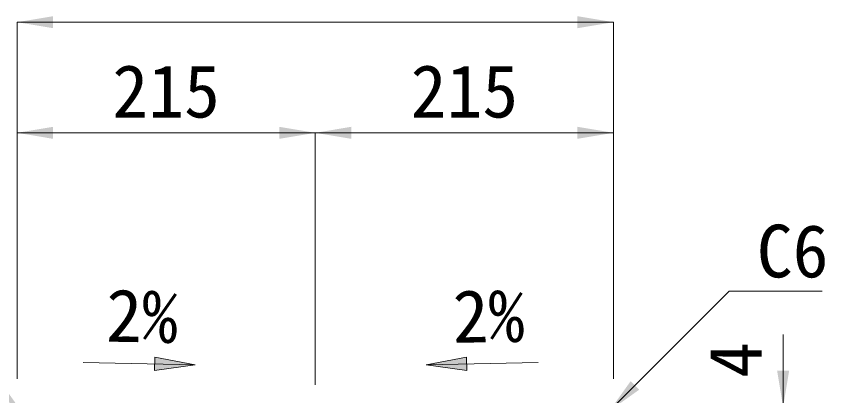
# Model space of a CAD drawing. Units: millimetres at full size, sheet at 1:40. Extents: x 69750 to 116230, y -28801 to 513.
# Drawn here: x 85867 to 86450, y -24993 to -24720 of the extents above; entities that cross this region are included whole.
import ezdxf
from ezdxf.enums import TextEntityAlignment as Align

# ---------------------------------------------------------------- set-up
doc = ezdxf.new("R2010")
doc.units = ezdxf.units.MM
doc.header["$LTSCALE"] = 40
doc.layers.add('寸法線', color=7, linetype='Continuous', lineweight=9)
doc.layers.add('引出線', color=4, linetype='Continuous', lineweight=9)
doc.styles.add('ＭＳ ゴシック', font='')
doc.styles.get('ＭＳ ゴシック').set_extended_font_data('MS Gothic')

# ---------------------------------------------------------------- blocks, each defined once
blk = doc.blocks.new('filled_arrow')
at = {"color": 0, "linetype": 'Continuous', "lineweight": -2}
blk.add_solid([(7.5, 1.25), (0, 0), (7.5, -1.25)], dxfattribs=at)

msp = doc.modelspace()

# ---------------------------------------------------------------- hatches: boundary and pattern name
at = {"layer": '引出線'}
for points in [[(85966.66, -24965.22), (85966.47, -24974.97), (85995.81, -24970.68)], [(86191.42, -24965.22), (86191.62, -24974.97), (86162.28, -24970.68)]]:
    msp.add_hatch(color=256, dxfattribs=at).paths.add_polyline_path(points)

# ---------------------------------------------------------------- linework, layer by layer
at = {"layer": '寸法線'}
for p, q in [((85867.32, -24723.86), (86297.33, -24723.86)), ((85867.32, -24980.95), (85867.32, -24723.86)), ((86297.33, -24980.95), (86297.33, -24723.86)), ((85867.33, -24803.57), (86082.33, -24803.57)), ((85867.33, -24980.95), (85867.33, -24803.57)), ((86082.33, -24985.25), (86082.33, -24803.57)), ((86082.33, -24803.57), (86297.33, -24803.57)), ((86082.33, -24985.25), (86082.33, -24803.57)), ((86297.33, -24980.95), (86297.33, -24803.57)), ((86419.56, -25057.25), (86419.56, -24948.95))]:
    msp.add_line(p, q, dxfattribs=at)
at = {"layer": '引出線', "lineweight": 13}
for p, q in [((85915.07, -24969.07), (85995.81, -24970.68)), ((86243.01, -24969.07), (86162.27, -24970.68))]:
    msp.add_line(p, q, dxfattribs=at)
at = {"layer": '引出線'}
msp.add_lwpolyline([(86294.32, -25004.01), (86380.57, -24917.77), (86447.68, -24917.77)], dxfattribs=at)
at = {"layer": '引出線', "lineweight": 13}
for points in [[(85966.66, -24965.22), (85966.47, -24974.97), (85995.81, -24970.68)], [(86191.42, -24965.22), (86191.62, -24974.97), (86162.28, -24970.68)]]:
    msp.add_lwpolyline(points, close=True, dxfattribs=at)

# ---------------------------------------------------------------- block references
at = {"layer": '寸法線', "xscale": 3.47, "yscale": 3.47}
for p in [(85867.32, -24723.86), (85867.33, -24803.57), (86082.33, -24803.57)]:
    msp.add_blockref('filled_arrow', p, dxfattribs=at)
for p, rotation in [((86297.33, -24723.86), 180), ((86082.33, -24803.57), 180), ((86297.33, -24803.57), 180), ((86419.56, -25000.95), 90)]:
    msp.add_blockref('filled_arrow', p, dxfattribs=dict(at, rotation=rotation))
at = {"layer": '引出線', "xscale": 3.47, "yscale": 3.47}
for p, rotation in [((85870.33, -25004.01), 135), ((86294.32, -25004.01), 45)]:
    msp.add_blockref('filled_arrow', p, dxfattribs=dict(at, rotation=rotation))

# ---------------------------------------------------------------- texts
at = {"layer": '寸法線', "style": 'ＭＳ ゴシック'}
for p in [(85974.83, -24773.57), (86189.83, -24773.57)]:
    msp.add_text('215', height=37.98, dxfattribs=at).set_placement(p, align=Align.MIDDLE_CENTER)
msp.add_text('4', height=37.98, rotation=90, dxfattribs=at).set_placement((86385.21, -24967.27), align=Align.MIDDLE_CENTER)
at = {"layer": '引出線', "style": 'ＭＳ ゴシック'}
msp.add_text('C6', height=37.98, dxfattribs=at).set_placement((86400.57, -24869.77), align=Align.TOP_LEFT)
for rotation, p in [(359, (85957.45, -24935.5)), (1, (86207.2, -24935.5))]:
    msp.add_text('2%', height=37.98, rotation=rotation, dxfattribs=at).set_placement(p, align=Align.MIDDLE_CENTER)

doc.saveas('drawing.dxf')
